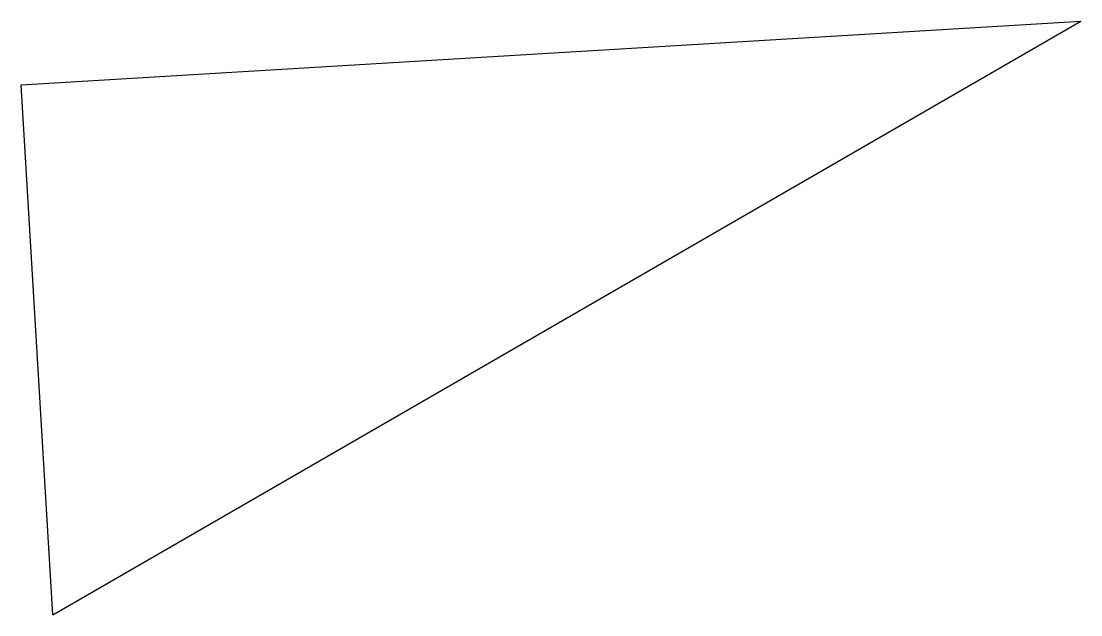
# Model space of a CAD drawing. Extents: x -27 to 866, y 0 to 500.
import ezdxf

# ---------------------------------------------------------------- set-up
doc = ezdxf.new("R2010")
doc.units = 0
doc.layers.get('0').update_dxf_attribs({"linetype": 'CONTINUOUS'})

msp = doc.modelspace()

# ---------------------------------------------------------------- linework, layer by layer
for p, q in [((-26.79, 446.41), (866.03, 500)), ((0, 0), (866.03, 500)), ((0, 0), (-26.79, 446.41))]:
    msp.add_line(p, q)

doc.saveas('drawing.dxf')
